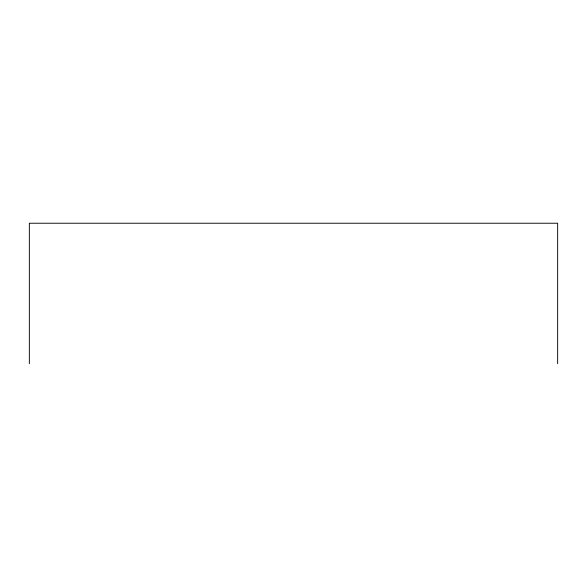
<?xml version="1.0" encoding="UTF-8"?>
<svg xmlns="http://www.w3.org/2000/svg" width="587" height="587" viewBox="0 0 587 587"><rect width="100%" height="100%" fill="white"/><g stroke="black" fill="none" stroke-linecap="round" stroke-linejoin="round"><path stroke-width="0.88" d="M557.65 363.764L557.65 223.236L29.35 223.236L29.35 363.764"/></g></svg>
